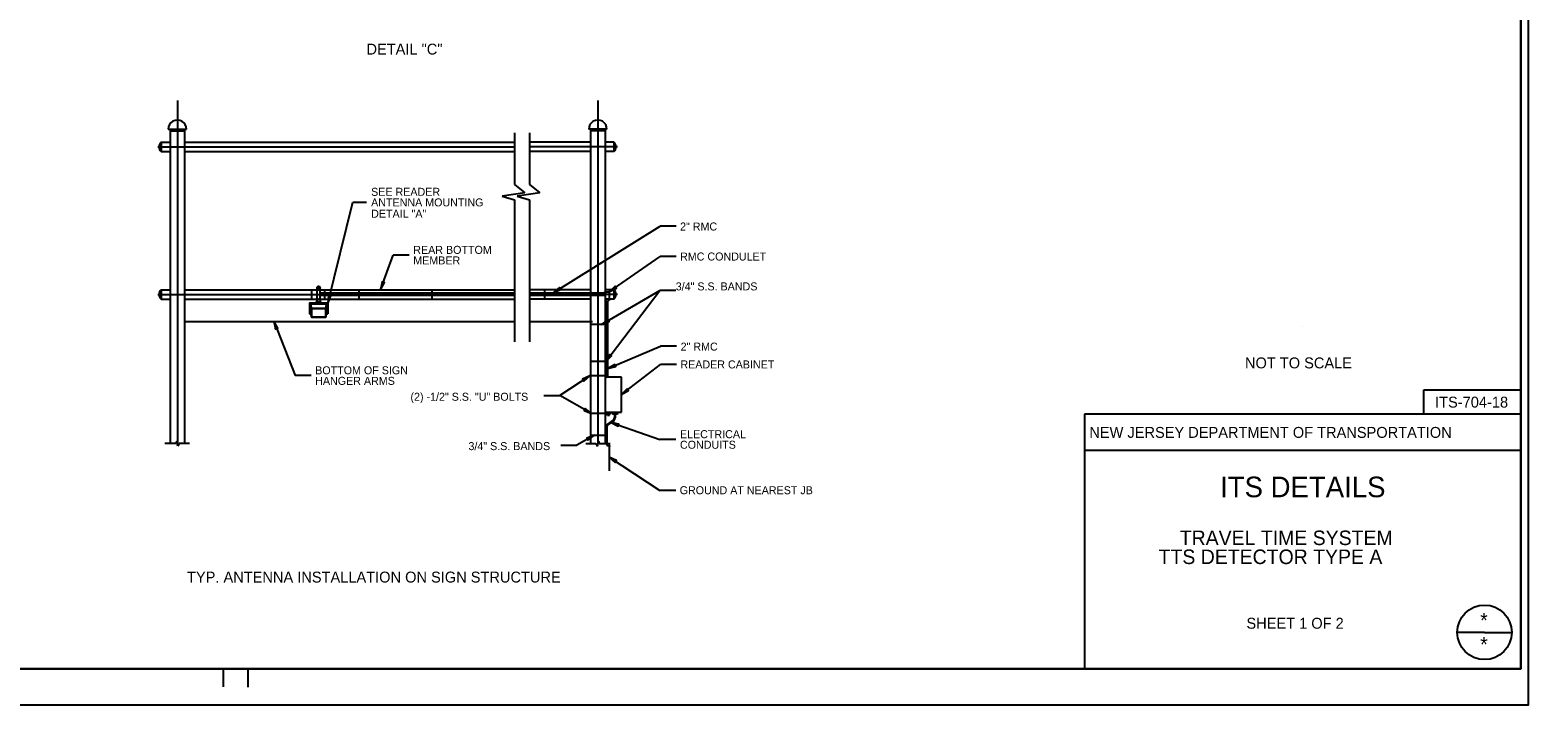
# Model space of a CAD drawing. Extents: x 507309 to 508357, y 495561 to 496221.
# Drawn here: x 507739 to 508357, y 495561 to 495839 of the extents above; entities that cross this region are included whole.
import ezdxf

# ---------------------------------------------------------------- set-up
doc = ezdxf.new("R2010")
doc.units = 0
doc.layers.add('1', color=7, linetype='Continuous')
doc.layers.add('41', color=7, linetype='Continuous')

msp = doc.modelspace()

# ---------------------------------------------------------------- linework, layer by layer
at = {"layer": '1'}
for p, q in [((508353.84, 495575.89), (508353.84, 496205.89)), ((507799.78, 495810.38), (507799.78, 495668.86)), ((507973.18, 495810.38), (507973.18, 495668.86)), ((507796.03, 495798.5), (507803.53, 495798.5)), ((507796.78, 495798.5), (507796.78, 495668.86)), ((507796.78, 495797.76), (507802.78, 495797.76)), ((507802.78, 495798.5), (507802.78, 495668.86)), ((507938.85, 495796.95), (507938.85, 495775.65)), ((507945, 495796.95), (507945, 495775.65)), ((507976.93, 495798.5), (507969.43, 495798.5)), ((507970.18, 495798.5), (507970.18, 495668.86)), ((507976.18, 495797.76), (507970.18, 495797.76)), ((507976.18, 495798.5), (507976.18, 495668.86)), ((507791.71, 495791.18), (507938.8, 495791.18)), ((507793.1, 495793.13), (507796.78, 495793.13)), ((507793.1, 495793.13), (507793.1, 495789.23)), ((507793.1, 495793.13), (507796.78, 495793.13)), ((507802.78, 495793.13), (507938.85, 495793.13)), ((507970.18, 495793.13), (507945, 495793.13)), ((507981.25, 495791.18), (507945, 495791.18)), ((507979.86, 495793.13), (507976.18, 495793.13)), ((507979.86, 495793.13), (507979.86, 495789.23)), ((507793.1, 495789.23), (507796.78, 495789.23)), ((507802.69, 495789.23), (507938.85, 495789.23)), ((507970.27, 495789.23), (507945, 495789.23)), ((507979.86, 495789.23), (507976.18, 495789.23)), ((507943.13, 495772.31), (507933.78, 495770.84)), ((507938.85, 495775.65), (507943.13, 495772.31)), ((507949.27, 495772.31), (507939.93, 495770.84)), ((507945, 495775.65), (507949.27, 495772.31)), ((507861.77, 495726.59), (507872.09, 495768.43)), ((507872.09, 495768.43), (507877.78, 495768.43)), ((507933.78, 495770.84), (507938.85, 495769.35)), ((507938.85, 495769.35), (507938.85, 495710.75)), ((507939.93, 495770.84), (507945, 495769.35)), ((507945, 495769.35), (507945, 495710.75)), ((507954.79, 495731.03), (507998.87, 495758.54)), ((508005.46, 495758.54), (507998.87, 495758.54)), ((507883.62, 495732.26), (507888.83, 495746.53)), ((507895.43, 495746.53), (507888.83, 495746.53)), ((507977.89, 495731.45), (507998.87, 495746.03)), ((508005.46, 495746.03), (507998.87, 495746.03)), ((507791.71, 495730.33), (507938.85, 495730.33)), ((507793.1, 495732.28), (507793.1, 495728.38)), ((507793.1, 495732.28), (507796.78, 495732.28)), ((507793.1, 495728.38), (507796.78, 495728.38)), ((507802.78, 495732.28), (507938.85, 495732.28)), ((507802.78, 495728.38), (507938.85, 495728.38)), ((507855.22, 495728.38), (507855.22, 495732.28)), ((507858.65, 495733.51), (507857.39, 495733.51)), ((507857.39, 495733.19), (507857.39, 495733.51)), ((507858.65, 495733.51), (507857.39, 495733.51)), ((507857.39, 495733.51), (507857.39, 495733.36)), ((507858.65, 495733.36), (507857.39, 495733.36)), ((507857.39, 495733.36), (507858.65, 495733.36)), ((507858.65, 495733.06), (507857.39, 495733.06)), ((507857.39, 495733.06), (507858.65, 495733.06)), ((507857.39, 495732.91), (507857.39, 495733.06)), ((507858.65, 495732.91), (507857.39, 495732.91)), ((507857.39, 495728.15), (507857.39, 495732.91)), ((507858.65, 495732.91), (507857.39, 495732.91)), ((507857.77, 495733.66), (507857.87, 495733.73)), ((507857.77, 495733.66), (507857.77, 495733.51)), ((507857.77, 495732.76), (507857.87, 495732.85)), ((507857.77, 495732.76), (507857.77, 495732.46)), ((507857.77, 495732.46), (507857.87, 495732.55)), ((507857.77, 495732.46), (507857.78, 495732.44)), ((507857.87, 495733.73), (507857.87, 495733.51)), ((507857.87, 495733.73), (507858.17, 495733.73)), ((507857.87, 495733.18), (507857.87, 495733.06)), ((507857.87, 495732.85), (507857.87, 495732.55)), ((507857.87, 495732.85), (507858.17, 495732.85)), ((507857.87, 495732.55), (507858.17, 495732.55)), ((507858.17, 495733.73), (507858.17, 495733.51)), ((507858.17, 495733.73), (507858.28, 495733.66)), ((507858.65, 495733.19), (507858.17, 495733.19)), ((507858.17, 495733.18), (507858.17, 495733.06)), ((507858.17, 495732.85), (507858.17, 495732.55)), ((507858.17, 495732.85), (507858.28, 495732.76)), ((507858.17, 495732.55), (507858.28, 495732.46)), ((507858.26, 495732.44), (507858.28, 495732.46)), ((507858.28, 495733.66), (507858.28, 495733.51)), ((507858.28, 495732.76), (507858.28, 495732.46)), ((507858.65, 495733.19), (507858.65, 495733.51)), ((507858.65, 495733.36), (507858.65, 495733.51)), ((507858.65, 495733.06), (507858.65, 495732.91)), ((507858.65, 495728.15), (507858.65, 495732.91)), ((507858.65, 495731.03), (507938.85, 495731.03)), ((507858.65, 495730.07), (507938.85, 495730.07)), ((507860.44, 495732.31), (507860.44, 495728.38)), ((507874.69, 495732.33), (507874.69, 495728.4)), ((507904.69, 495732.3), (507904.69, 495728.37)), ((507970.18, 495732.28), (507945, 495732.28)), ((507945, 495731.03), (507976.11, 495731.03)), ((507981.25, 495730.33), (507945, 495730.33)), ((507945, 495730.33), (507976.18, 495730.33)), ((507945, 495730.07), (507976.18, 495730.07)), ((507970.18, 495728.38), (507945, 495728.38)), ((507951.26, 495732.31), (507951.26, 495728.38)), ((507969.9, 495728.41), (507969.9, 495728.41)), ((507974.71, 495717.88), (507998.72, 495731.98)), ((507976.11, 495731.03), (507976.11, 495731.45)), ((507976.11, 495731.45), (507977.89, 495731.45)), ((507979.86, 495732.28), (507976.18, 495732.28)), ((507976.47, 495728.69), (507976.18, 495728.69)), ((507979.86, 495728.38), (507976.18, 495728.38)), ((507976.47, 495702.67), (507998.72, 495731.98)), ((507976.47, 495697.37), (507976.47, 495728.69)), ((507977.89, 495731.45), (507977.89, 495727.77)), ((507979.86, 495732.28), (507979.86, 495728.38)), ((508005.32, 495731.98), (507998.72, 495731.98)), ((507854.27, 495726.59), (507854.27, 495722.37)), ((507854.27, 495726.5), (507854.42, 495726.5)), ((507854.27, 495726.5), (507854.42, 495726.5)), ((507854.27, 495722.37), (507854.42, 495722.37)), ((507854.42, 495726.61), (507854.42, 495722.46)), ((507854.42, 495722.46), (507854.42, 495722.37)), ((507854.48, 495726.8), (507861.56, 495726.8)), ((507854.48, 495726.65), (507861.56, 495726.65)), ((507854.48, 495722.52), (507854.78, 495722.52)), ((507861.46, 495726.55), (507854.59, 495726.55)), ((507854.59, 495726.55), (507854.59, 495722.56)), ((507854.59, 495722.56), (507854.77, 495722.56)), ((507861.31, 495726.29), (507854.74, 495726.29)), ((507854.74, 495726.29), (507854.74, 495722.73)), ((507854.74, 495726.29), (507854.86, 495725.57)), ((507854.74, 495722.73), (507855.02, 495721.05)), ((507854.87, 495725.51), (507854.9, 495725.36)), ((507854.92, 495725.21), (507854.95, 495725.08)), ((507854.95, 495725), (507854.96, 495724.94)), ((507854.96, 495724.93), (507854.98, 495724.84)), ((507855.01, 495724.34), (507855.01, 495721.12)), ((507855.1, 495724.34), (507855.1, 495721.05)), ((507855.16, 495724.34), (507855.16, 495721.08)), ((507855.26, 495724.6), (507860.81, 495724.6)), ((507855.26, 495724.49), (507860.78, 495724.49)), ((507855.26, 495724.45), (507860.78, 495724.45)), ((507856.99, 495727.06), (507857.14, 495726.8)), ((507857.33, 495727.88), (507857.33, 495727.54)), ((507857.41, 495727.25), (507857.41, 495726.8)), ((507858.02, 495726.88), (507858.02, 495727.19)), ((507858.64, 495727.25), (507858.64, 495726.8)), ((507858.7, 495727.88), (507858.7, 495727.54)), ((507859.04, 495727.06), (507858.89, 495726.8)), ((507860.89, 495724.34), (507860.89, 495721.11)), ((507860.95, 495724.34), (507860.95, 495721.08)), ((507861.02, 495721.05), (507861.31, 495722.73)), ((507861.04, 495724.31), (507861.04, 495721.48)), ((507861.08, 495724.93), (507861.1, 495725.08)), ((507861.11, 495725.15), (507861.14, 495725.3)), ((507861.16, 495725.47), (507861.2, 495725.65)), ((507861.22, 495725.75), (507861.31, 495726.29)), ((507861.26, 495722.52), (507861.56, 495722.52)), ((507861.28, 495722.56), (507861.46, 495722.56)), ((507861.31, 495722.73), (507861.31, 495726.29)), ((507861.46, 495722.56), (507861.46, 495726.55)), ((507861.62, 495726.61), (507861.62, 495722.46)), ((507861.62, 495726.5), (507861.77, 495726.5)), ((507861.62, 495722.46), (507861.62, 495722.37)), ((507861.62, 495722.37), (507861.77, 495722.37)), ((507861.77, 495726.59), (507861.77, 495722.37)), ((507977.89, 495727.77), (507977.37, 495727.77)), ((507977.37, 495696.19), (507977.37, 495727.77)), ((507802.78, 495719.18), (507938.85, 495719.18)), ((507839.5, 495719.25), (507848.37, 495696.81)), ((507855.23, 495721.02), (507860.81, 495721.02)), ((507855.23, 495720.96), (507860.81, 495720.96)), ((507855.23, 495720.88), (507860.81, 495720.88)), ((507945, 495719.18), (507971.03, 495719.18)), ((507976.53, 495717.88), (507969.96, 495717.88)), ((508263.89, 495717.06), (508263.89, 495717.06)), ((507977.37, 495699.74), (507999.09, 495708.98)), ((508005.69, 495708.98), (507999.09, 495708.98)), ((507969.9, 495702.67), (507969.9, 495702.67)), ((507976.47, 495702.67), (507969.9, 495702.67)), ((507976.74, 495697.37), (507976.18, 495697.37)), ((507976.18, 495697.37), (507976.18, 495696.19)), ((507976.74, 495696.19), (507976.74, 495697.37)), ((507982.96, 495688.98), (507999, 495701.47)), ((508005.6, 495701.47), (507999, 495701.47)), ((507854.97, 495696.81), (507848.37, 495696.81)), ((507969.96, 495696.79), (507957.47, 495688.6)), ((507976.18, 495696.79), (507969.96, 495696.79)), ((507982.96, 495696.19), (507976.18, 495696.19)), ((507976.18, 495696.19), (507976.18, 495681.77)), ((507976.18, 495696.19), (507976.74, 495696.19)), ((507982.96, 495681.77), (507982.96, 495696.19)), ((507950.87, 495688.6), (507957.47, 495688.6)), ((507970.64, 495681.23), (507957.47, 495688.6)), ((508313.89, 495680.89), (508313.89, 495690.89)), ((508313.89, 495690.89), (508353.89, 495690.89)), ((507976.18, 495681.19), (507969.96, 495681.19)), ((507976.18, 495681.77), (507982.96, 495681.77)), ((507976.74, 495681.77), (507976.18, 495681.77)), ((507976.18, 495681.77), (507976.18, 495680.59)), ((507976.18, 495680.59), (507976.74, 495680.59)), ((507976.74, 495680.59), (507976.74, 495681.77)), ((507976.96, 495680.96), (507976.96, 495681.77)), ((507976.96, 495681.77), (507978.21, 495681.77)), ((507978.21, 495680.96), (507976.96, 495680.96)), ((507977.13, 495680.57), (507977.13, 495680.96)), ((507977.13, 495680.57), (507978.03, 495680.57)), ((507978.03, 495680.57), (507978.03, 495680.96)), ((507978.21, 495681.77), (507978.21, 495680.96)), ((507979.2, 495680.96), (507979.2, 495681.77)), ((507979.2, 495681.77), (507981.33, 495681.77)), ((507981.33, 495680.96), (507979.2, 495680.96)), ((507980.08, 495680.96), (507980.08, 495679.39)), ((507980.38, 495680.96), (507980.38, 495679.39)), ((507981.33, 495681.77), (507981.33, 495680.96)), ((508353.89, 495680.89), (508173.89, 495680.89)), ((508173.89, 495680.89), (508173.89, 495575.89)), ((507976.65, 495675.52), (507976.65, 495668.86)), ((507976.95, 495675.52), (507976.95, 495668.86)), ((507979.72, 495678.55), (507977.16, 495676.78)), ((507979.95, 495678.34), (507977.38, 495676.57)), ((507978.63, 495677.43), (507998.82, 495670.42)), ((507799.16, 495668.86), (507794.62, 495668.86)), ((507799.51, 495669.83), (507799.16, 495668.86)), ((507799.93, 495667.69), (507799.51, 495669.83)), ((507800.53, 495668.86), (507799.93, 495667.69)), ((507804.76, 495668.86), (507800.53, 495668.86)), ((507957.88, 495668.1), (507964.48, 495668.1)), ((507971.78, 495672.21), (507964.48, 495668.1)), ((507968.2, 495668.86), (507972.43, 495668.86)), ((507976.95, 495672.14), (507969.9, 495672.14)), ((507972.43, 495668.86), (507973.03, 495667.69)), ((507973.03, 495667.69), (507973.45, 495669.83)), ((507973.45, 495669.83), (507973.8, 495668.86)), ((507973.8, 495668.86), (507978.34, 495668.86)), ((507976.78, 495668.83), (507976.78, 495668.53)), ((507977.53, 495667.78), (507977.79, 495667.78)), ((507977.64, 495667.91), (507977.98, 495667.91)), ((507977.64, 495667.63), (507977.64, 495667.91)), ((507977.98, 495667.63), (507977.64, 495667.63)), ((507977.8, 495668.86), (507977.8, 495657.49)), ((507977.98, 495667.91), (507977.98, 495667.63)), ((508005.42, 495670.42), (507998.82, 495670.42)), ((507977.8, 495663.22), (507998.7, 495649.46)), ((508353.89, 495665.89), (508173.89, 495665.89)), ((508005.3, 495649.46), (507998.7, 495649.46)), ((508338.89, 495590.89), (508327.64, 495590.89)), ((508338.89, 495590.89), (508350.14, 495590.89)), ((507363.84, 495575.89), (508353.84, 495575.89)), ((507818.84, 495568.39), (507818.84, 495575.89)), ((507828.98, 495568.33), (507828.98, 495575.89)), ((508356.84, 495560.89), (507308.67, 495560.89))]:
    msp.add_line(p, q, dxfattribs=at)
for points in [[(507883.62, 495732.26), (507885.2, 495735.21), (507884.63, 495735.04), (507884.31, 495735.53)], [(507883.62, 495732.26), (507885.2, 495735.21), (507884.63, 495735.04), (507884.31, 495735.53)], [(507861.77, 495726.59), (507863.02, 495729.69), (507862.48, 495729.46), (507862.11, 495729.92)], [(507861.77, 495726.59), (507863.02, 495729.69), (507862.48, 495729.46), (507862.11, 495729.92)], [(507954.79, 495731.03), (507957.85, 495732.38), (507957.3, 495732.6), (507957.35, 495733.19)], [(507954.79, 495731.03), (507957.85, 495732.38), (507957.3, 495732.6), (507957.35, 495733.19)], [(507977.89, 495731.45), (507980.88, 495732.95), (507980.32, 495733.14), (507980.34, 495733.73)], [(507977.89, 495731.45), (507980.88, 495732.95), (507980.32, 495733.14), (507980.34, 495733.73)], [(507861.77, 495726.59), (507861.78, 495726.6), (507861.77, 495726.6), (507861.77, 495726.6)], [(507861.77, 495726.59), (507861.78, 495726.6), (507861.77, 495726.6), (507861.77, 495726.6)], [(507861.77, 495726.59), (507861.78, 495726.6), (507861.77, 495726.6), (507861.77, 495726.6)], [(507861.77, 495726.59), (507861.78, 495726.6), (507861.77, 495726.6), (507861.77, 495726.6)], [(507839.5, 495719.25), (507840.28, 495716), (507840.59, 495716.5), (507841.15, 495716.34)], [(507839.5, 495719.25), (507840.28, 495716), (507840.59, 495716.5), (507841.15, 495716.34)], [(507974.71, 495717.88), (507977.8, 495719.15), (507977.26, 495719.37), (507977.32, 495719.96)], [(507974.71, 495717.88), (507977.8, 495719.15), (507977.26, 495719.37), (507977.32, 495719.96)], [(507976.47, 495702.67), (507978.84, 495705.02), (507978.25, 495705.02), (507978.09, 495705.59)], [(507977.37, 495699.74), (507980.6, 495700.6), (507980.09, 495700.89), (507980.23, 495701.47)], [(507969.96, 495696.79), (507966.93, 495695.37), (507967.49, 495695.17), (507967.45, 495694.58)], [(507969.96, 495696.79), (507966.93, 495695.37), (507967.49, 495695.17), (507967.45, 495694.58)], [(507982.96, 495688.98), (507985.86, 495690.64), (507985.29, 495690.79), (507985.28, 495691.39)], [(507982.96, 495688.98), (507985.86, 495690.64), (507985.29, 495690.79), (507985.28, 495691.39)], [(507970.64, 495681.23), (507967.99, 495683.25), (507968.07, 495682.67), (507967.53, 495682.43)], [(507978.63, 495677.43), (507981.6, 495675.9), (507981.42, 495676.46), (507981.91, 495676.79)], [(507978.63, 495677.43), (507981.6, 495675.9), (507981.42, 495676.46), (507981.91, 495676.79)], [(507971.78, 495672.21), (507968.67, 495671), (507969.21, 495670.76), (507969.13, 495670.18)], [(507971.78, 495672.21), (507968.67, 495671), (507969.21, 495670.76), (507969.13, 495670.18)], [(507977.8, 495663.22), (507980.31, 495661.01), (507980.27, 495661.6), (507980.83, 495661.8)], [(507977.8, 495663.22), (507980.31, 495661.01), (507980.27, 495661.6), (507980.83, 495661.8)]]:
    msp.add_lwpolyline(points, close=True, dxfattribs=at)
msp.add_circle((508338.89, 495590.89), 11.25, dxfattribs=at)
for centre, radius, start, end in [((507799.78, 495798.5), 3.75, 359.95153, 180), ((507973.18, 495798.5), 3.75, 360, 180.04847), ((507794.94, 495791.18), 2.68, 133.39022, 226.60978), ((507978.02, 495791.18), 2.68, 313.39022, 46.60978), ((507794.94, 495730.33), 2.68, 133.39022, 226.60978), ((507978.02, 495730.33), 2.68, 313.39022, 46.60978), ((507978.88, 495679.4), 1.2, 315.16324, 0), ((507978.88, 495679.4), 1.5, 315.16324, 0), ((507978.45, 495675.52), 1.8, 135.16324, 180), ((507978.45, 495675.52), 1.5, 135.16324, 180), ((507977.53, 495668.53), 0.75, 180, 270)]:
    msp.add_arc(centre, radius, start, end, dxfattribs=at)
for centre, major_axis, ratio in [((507858.03, 495727.88), (0, 0.684), 0.999942), ((507854.69, 495726.42), (0.0632, 0), 0.577384), ((507854.69, 495722.65), (0.0632, 0), 0.577384), ((507854.69, 495726.42), (0.0371, 0), 0.280743), ((507854.69, 495722.65), (0.0371, 0), 0.280743), ((507858.03, 495726.43), (0.0632, 0), 0.577384), ((507858.03, 495726.43), (0.0371, 0), 0.280743), ((507861.36, 495726.42), (-0.0632, 0), 0.577384), ((507861.36, 495722.65), (-0.0632, 0), 0.577384), ((507861.36, 495726.42), (-0.0371, 0), 0.280743), ((507861.36, 495722.65), (-0.0371, 0), 0.280743)]:
    msp.add_ellipse(centre, major_axis=major_axis, ratio=ratio, dxfattribs=at)
for centre, major_axis, ratio, start_param, end_param in [((507858.03, 495733.17), (-0.156, 0), 0.537246, 3.13812, 6.278244), ((507858.03, 495733.13), (-0.156, 0), 0.537246, 3.13812, 6.278244), ((507858.03, 495733.09), (-0.156, 0), 0.537246, 3.13812, 6.278244), ((507858.03, 495733.05), (-0.156, 0), 0.537246, 3.13812, 6.278244), ((507858.03, 495732.42), (-0.156, 0), 0.537246, 3.757945, 5.699478), ((507858.03, 495733.01), (-0.156, 0), 0.537246, 3.903198, 5.531819), ((507854.48, 495726.59), (0, 0.208), 0.999942, 0, 1.570796), ((507854.48, 495726.6), (0, 0.0521), 0.999942, 0, 1.570796), ((507854.48, 495722.45), (0, 0.0521), 0.999942, 0, 1.570796), ((507855, 495725.25), (0, 0.156), 0.999942, 0, 1.570796), ((507855.03, 495725.02), (0, 0.156), 0.999942, 0, 1.570796), ((507855.04, 495724.95), (0, 0.156), 0.999942, 0, 1.570796), ((507855.06, 495724.81), (0, 0.156), 0.999942, 0, 1.570796), ((507855.27, 495724.34), (0, 0.251), 0.999942, 0, 1.570796), ((507855.27, 495724.34), (0, 0.156), 0.999942, 0, 1.570796), ((507855.27, 495724.34), (0, 0.104), 0.999942, 0, 1.570796), ((507858.03, 495727.09), (-1.04, 0), 0.255015, 5.360508, 6.425297), ((507858.03, 495727.56), (0, 0.684), 0.999942, 1.622101, 4.661084), ((507858.03, 495727.09), (-1.04, 0), 0.255015, 2.982668, 4.065417), ((507860.79, 495724.34), (0, 0.251), 0.999942, 4.608597, 6.283185), ((507860.79, 495724.34), (0, 0.156), 0.999942, 4.712389, 6.283185), ((507860.79, 495724.34), (0, 0.104), 0.999942, 4.712389, 6.283185), ((507861.01, 495724.85), (0, 0.104), 0.999942, 4.712389, 6.283185), ((507861.04, 495724.94), (0, 0.104), 0.999942, 4.712389, 6.283185), ((507861.05, 495725.14), (0, 0.104), 0.999942, 4.712389, 6.283185), ((507861.07, 495725.21), (0, 0.104), 0.999942, 4.712389, 6.283185), ((507861.12, 495725.52), (0, 0.104), 0.999942, 5.623328, 6.283185), ((507861.12, 495725.52), (0, 0.104), 0.999942, 4.712389, 5.497787), ((507861.57, 495726.59), (0, 0.208), 0.999942, 4.712389, 6.283185), ((507861.57, 495726.6), (0, 0.0521), 0.999942, 4.712389, 6.283185), ((507861.57, 495722.45), (0, 0.0521), 0.999942, 4.712389, 6.283185), ((507855.23, 495721.08), (0, -0.208), 0.999942, 4.877538, 6.283185), ((507855.23, 495721.08), (0, -0.13), 0.999942, 5.012163, 6.283185), ((507855.23, 495721.08), (0, -0.0782), 0.999942, 4.836251, 6.283185), ((507855.23, 495721.08), (0, -0.0782), 0.999942, 4.877538, 6.283185), ((507860.82, 495721.08), (0, -0.0782), 0.999942, 0, 1.713409), ((507860.82, 495721.08), (0, -0.13), 0.999942, 0, 1.460366), ((507860.82, 495721.08), (0, -0.208), 0.999942, 0, 1.40456)]:
    msp.add_ellipse(centre, major_axis=major_axis, ratio=ratio, start_param=start_param, end_param=end_param, dxfattribs=at)
at = {"layer": '41'}
for points in [[(507308.67, 496220.89), (508356.84, 496220.89), (508356.84, 495560.89), (507308.67, 495560.89)], [(507363.84, 496205.89), (508353.84, 496205.89), (508353.84, 495575.89), (507363.84, 495575.89)]]:
    msp.add_lwpolyline(points, close=True, dxfattribs=at)

# ---------------------------------------------------------------- texts
at = {"layer": '1'}
for s, height, p in [('DETAIL "C"', 4.5, (507877.78, 495829.29)), ('SEE READER ', 3.2999, (507879.69, 495771.01)), ('ANTENNA MOUNTING', 3.2999, (507879.69, 495766.65)), ('DETAIL "A" ', 3.2999, (507879.69, 495761.98)), ('2" RMC', 3.3, (508007.11, 495756.7)), ('REAR BOTTOM', 3.2999, (507897.08, 495747.06)), ('RMC CONDULET', 3.2999, (508007.11, 495744.32)), ('MEMBER', 3.3, (507897.08, 495742.7)), ('3/4" S.S. BANDS', 3.2999, (508005.32, 495731.98)), ('2" RMC', 3.3, (508007.34, 495707.14)), ('NOT TO SCALE', 4.5, (508240.1, 495699.81)), ('BOTTOM OF SIGN', 3.2999, (507856.62, 495697.37)), ('READER CABINET', 3.2999, (508007.25, 495699.79)), ('HANGER ARMS', 3.2999, (507856.62, 495693.01)), ('(2) -1/2" S.S. "U" BOLTS', 3.2999, (507895.92, 495686.45)), ('ITS-704-18', 4.5, (508318.51, 495683.64)), ('ELECTRICAL', 3.3, (508007.07, 495671.01)), ('NEW JERSEY DEPARTMENT OF TRANSPORTATION', 4.5, (508175.91, 495671.14)), ('3/4" S.S. BANDS', 3.2999, (507919.83, 495666.08)), ('CONDUITS', 3.3, (508007.07, 495666.65)), ('ITS DETAILS', 8.5, (508229.83, 495646.64)), ('GROUND AT NEAREST JB', 3.2999, (508006.95, 495647.87)), ('TRAVEL TIME SYSTEM', 6, (508213.19, 495626.89)), ('TTS DETECTOR TYPE A ', 6, (508204.47, 495619.06)), ('TYP. ANTENNA INSTALLATION ON SIGN STRUCTURE', 4.4998, (507803.76, 495611.44)), ('*', 6, (508337.1, 495592.85)), ('SHEET 1 OF 2', 4.5, (508240.7, 495592.39)), ('*', 6, (508337.11, 495582.92))]:
    msp.add_text(s, height=height, dxfattribs=at).set_placement(p)

doc.saveas('drawing.dxf')
